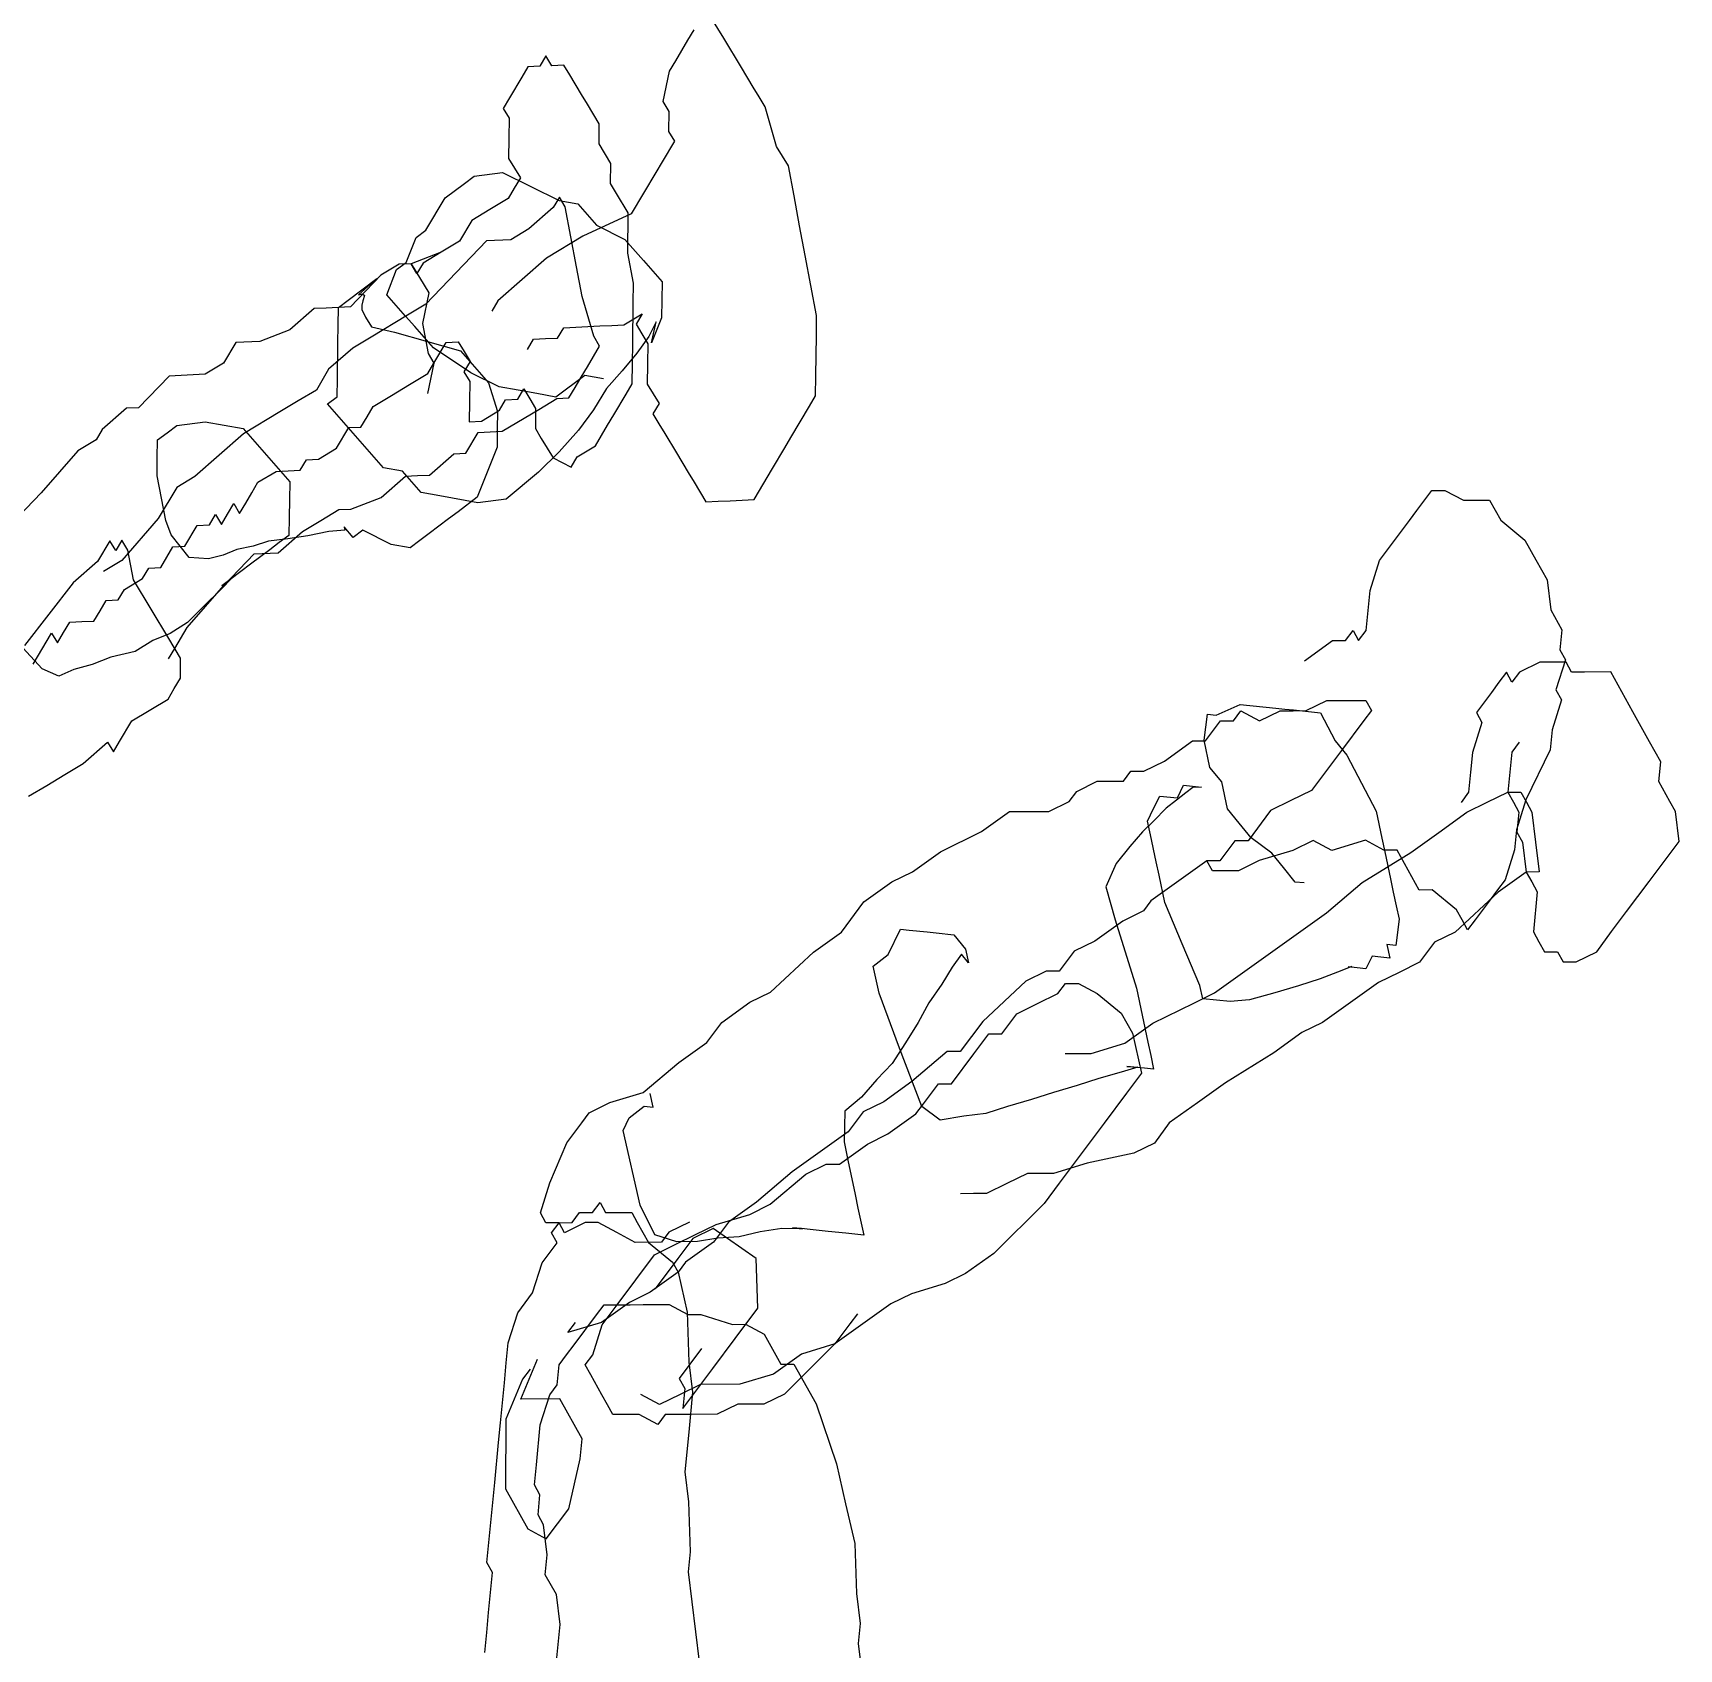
# Model space of a CAD drawing. Extents: x 360 to 742, y 109 to 616.
# Drawn here: x 626.7 to 742.2, y 323.4 to 436.8 of the extents above; entities that cross this region are included whole.
import ezdxf

# ---------------------------------------------------------------- set-up
doc = ezdxf.new("R2010")
doc.units = 0

msp = doc.modelspace()

# ---------------------------------------------------------------- linework, layer by layer
at = {"layer": '1', "color": 252}
for points in [[(673.076, 437.072, -149.53), (672.644, 436.345, -148.994), (671.782, 434.893, -147.926), (671.782, 434.893, -147.926), (671.349, 434.169, -147.391), (670.901, 432.029, -146.923), (670.901, 432.029, -146.923), (671.315, 431.343, -147.523), (671.298, 429.93, -147.585), (671.713, 429.246, -148.183), (671.713, 429.246, -148.183), (671.713, 429.246, -148.183), (670.849, 427.791, -147.113), (670.418, 427.064, -146.579), (669.557, 425.61, -145.51), (668.692, 424.153, -144.442), (665.293, 422.579, -139.973), (662.742, 421.042, -136.639), (661.033, 419.547, -134.435), (659.326, 418.053, -132.234), (658.895, 417.326, -131.698), (658.895, 417.326, -131.698)], [(661.396, 414.624, -135.228), (661.827, 415.35, -135.761), (661.827, 415.35, -135.761), (662.673, 415.392, -136.895), (663.516, 415.433, -138.027), (663.948, 416.159, -138.561), (664.795, 416.202, -139.696), (665.638, 416.242, -140.828), (665.638, 416.242, -140.828), (666.484, 416.284, -141.963), (667.329, 416.325, -143.096), (668.174, 416.366, -144.229), (668.174, 416.366, -144.229), (669.452, 417.133, -145.897), (669.452, 417.133, -145.897), (669.452, 417.133, -145.897), (669.452, 417.133, -145.897), (669.452, 417.133, -145.897), (669.02, 416.406, -145.363), (669.435, 415.721, -145.963), (669.847, 415.036, -146.561), (669.832, 413.622, -146.626), (669.813, 412.208, -146.688), (670.227, 411.523, -147.286), (670.227, 411.523, -147.286), (670.64, 410.838, -147.885), (670.207, 410.111, -147.35), (670.623, 409.426, -147.949), (671.036, 408.74, -148.548), (671.865, 407.368, -149.746), (672.69, 405.995, -150.94), (673.105, 405.309, -151.54), (673.933, 403.94, -152.74), (674.778, 403.981, -153.871), (675.624, 404.02, -155.002), (676.469, 404.064, -156.139), (677.316, 404.105, -157.271), (678.608, 406.283, -158.874), (679.47, 407.737, -159.942), (679.9, 408.462, -160.476), (681.196, 410.643, -162.081), (681.627, 411.371, -162.616), (681.645, 412.784, -162.553), (681.681, 415.609, -162.423), (681.698, 417.023, -162.359), (681.3, 419.124, -161.698), (680.902, 421.22, -161.034), (680.507, 423.32, -160.371), (680.112, 425.417, -159.709), (679.715, 427.513, -159.044), (678.886, 428.886, -157.847), (678.076, 431.67, -156.585), (677.664, 432.356, -155.986), (677.249, 433.045, -155.388), (676.423, 434.413, -154.192), (675.181, 436.471, -152.395), (674.352, 437.844, -151.197)], [(626.701, 392.539, -107.188), (626.701, 392.539, -107.188), (626.701, 392.539, -107.188), (627.995, 394.72, -108.792), (628.409, 394.034, -109.388), (628.84, 394.762, -109.924), (629.272, 395.49, -110.458), (630.116, 395.53, -111.59), (630.962, 395.573, -112.725), (631.394, 396.299, -113.259), (631.825, 397.026, -113.793), (632.669, 397.066, -114.926), (633.102, 397.793, -115.461), (634.378, 398.561, -117.129), (634.81, 399.286, -117.664), (634.81, 399.286, -117.664), (635.655, 399.33, -118.797), (636.086, 400.055, -119.333), (636.516, 400.784, -119.866), (637.36, 400.823, -120.999), (637.36, 400.823, -120.999), (638.222, 402.277, -122.067), (639.07, 402.32, -123.203), (639.07, 402.32, -123.203), (639.07, 402.32, -123.203), (639.499, 403.047, -123.736), (639.499, 403.047, -123.736), (639.499, 403.047, -123.736), (639.499, 403.047, -123.736), (639.499, 403.047, -123.736), (639.913, 402.36, -124.333), (640.344, 403.085, -124.868), (640.777, 403.814, -125.403), (641.19, 403.127, -126.001), (641.621, 403.854, -126.537), (642.056, 404.582, -127.073), (642.484, 405.309, -127.605), (643.76, 406.076, -129.272), (644.607, 406.118, -130.406), (645.454, 406.159, -131.54), (645.883, 406.886, -132.074), (646.73, 406.929, -133.207), (648.005, 407.695, -134.875), (648.868, 409.148, -135.943), (649.711, 409.19, -137.076), (650.143, 409.915, -137.612), (650.574, 410.642, -138.147), (651.851, 411.409, -139.813), (653.128, 412.177, -141.483), (654.404, 412.945, -143.15), (654.404, 412.945, -143.15), (654.836, 413.672, -143.685), (655.699, 415.128, -144.754), (656.544, 415.168, -145.886), (656.544, 415.168, -145.886), (656.544, 415.168, -145.886), (656.544, 415.168, -145.886), (656.544, 415.168, -145.886), (656.544, 415.168, -145.886), (656.959, 414.482, -146.487), (656.959, 414.482, -146.487), (656.959, 414.482, -146.487), (656.959, 414.482, -146.487), (656.959, 414.482, -146.487), (656.959, 414.482, -146.487), (656.959, 414.482, -146.487), (656.959, 414.482, -146.487), (656.959, 414.482, -146.487), (656.959, 414.482, -146.487), (656.959, 414.482, -146.487), (656.959, 414.482, -146.487), (656.959, 414.482, -146.487), (656.959, 414.482, -146.487), (656.959, 414.482, -146.487), (656.959, 414.482, -146.487), (656.959, 414.482, -146.487), (656.959, 414.482, -146.487), (657.371, 413.797, -147.084), (657.371, 413.797, -147.084), (657.371, 413.797, -147.084), (657.371, 413.797, -147.084), (657.371, 413.797, -147.084), (657.371, 413.797, -147.084), (656.94, 413.07, -146.55), (656.94, 413.07, -146.55), (656.94, 413.07, -146.55), (656.94, 413.07, -146.55), (657.354, 412.385, -147.149), (657.354, 412.385, -147.149), (657.336, 410.971, -147.214), (657.319, 409.557, -147.277), (657.319, 409.557, -147.277), (657.319, 409.557, -147.277), (657.319, 409.557, -147.277), (657.319, 409.557, -147.277), (657.319, 409.557, -147.277), (657.319, 409.557, -147.277), (657.319, 409.557, -147.277), (657.319, 409.557, -147.277), (657.319, 409.557, -147.277), (658.164, 409.598, -148.408), (659.439, 410.367, -150.076), (659.87, 411.096, -150.611), (660.717, 411.137, -151.746), (661.148, 411.862, -152.28), (661.148, 411.862, -152.28), (661.148, 411.862, -152.28), (661.148, 411.862, -152.28), (661.148, 411.862, -152.28), (661.148, 411.862, -152.28), (661.148, 411.862, -152.28), (661.148, 411.862, -152.28), (661.148, 411.862, -152.28), (661.148, 411.862, -152.28), (661.148, 411.862, -152.28), (661.562, 411.176, -152.878), (661.562, 411.176, -152.878), (661.562, 411.176, -152.878), (661.562, 411.176, -152.878), (661.975, 410.491, -153.474), (661.975, 410.491, -153.474), (661.975, 410.491, -153.474), (661.958, 409.079, -153.54), (661.958, 409.079, -153.54), (661.958, 409.079, -153.54), (662.372, 408.393, -154.14), (662.787, 407.708, -154.74), (662.787, 407.708, -154.74), (663.2, 407.02, -155.338), (663.2, 407.02, -155.338), (664.459, 406.377, -157.07), (664.891, 407.104, -157.604), (666.167, 407.871, -159.27), (666.596, 408.598, -159.805), (667.029, 409.327, -160.341), (667.461, 410.052, -160.875), (668.323, 411.505, -161.943), (668.753, 412.232, -162.477), (668.772, 413.646, -162.414), (668.791, 415.058, -162.349), (668.791, 415.058, -162.349), (668.824, 417.882, -162.222), (668.842, 419.295, -162.157), (668.446, 421.395, -161.494), (668.446, 421.395, -161.494), (668.478, 424.22, -161.365), (667.653, 425.591, -160.169), (667.239, 426.277, -159.57), (667.255, 427.689, -159.504), (666.428, 429.063, -158.309), (666.445, 430.474, -158.243), (665.618, 431.846, -157.046), (665.204, 432.532, -156.449), (664.377, 433.904, -155.25), (664.377, 433.904, -155.25), (663.963, 434.589, -154.65), (663.116, 434.549, -153.516), (662.701, 435.235, -152.92), (662.272, 434.507, -152.384), (661.426, 434.467, -151.25), (661.426, 434.467, -151.25), (660.998, 433.738, -150.718), (660.132, 432.285, -149.647), (660.132, 432.285, -149.647), (660.132, 432.285, -149.647), (659.7, 431.557, -149.113), (660.115, 430.874, -149.711), (660.098, 429.46, -149.776), (660.098, 429.46, -149.776), (660.079, 428.045, -149.839), (660.079, 428.045, -149.839), (660.494, 427.361, -150.441), (660.494, 427.361, -150.441), (660.494, 427.361, -150.441), (660.907, 426.676, -151.037), (660.907, 426.676, -151.037), (660.476, 425.948, -150.502), (660.046, 425.219, -149.968), (658.77, 424.453, -148.303), (658.77, 424.453, -148.303), (657.494, 423.685, -146.633), (656.632, 422.232, -145.567), (655.354, 421.465, -143.898), (654.077, 420.695, -142.229), (653.646, 419.969, -141.696), (653.646, 419.969, -141.696), (653.232, 420.655, -141.096), (653.232, 420.655, -141.096), (653.232, 420.655, -141.096), (653.232, 420.655, -141.096), (654.474, 418.599, -142.895), (654.025, 416.458, -142.422), (654.421, 414.358, -143.084), (654.421, 414.358, -143.084), (654.421, 414.358, -143.084), (654.836, 413.672, -143.685), (654.387, 411.533, -143.215)], [(666.748, 412.571, -145.126), (666.748, 412.571, -145.126), (666.748, 412.571, -145.126), (665.42, 412.813, -145.548), (663.398, 411.292, -147.162), (662.07, 411.533, -147.584), (660.742, 411.773, -148.006), (659.414, 412.015, -148.428), (657.432, 413.002, -148.735), (654.796, 414.739, -148.924), (654.142, 415.486, -148.808), (653.487, 416.234, -148.693), (652.833, 416.981, -148.578), (651.524, 418.476, -148.345), (652.218, 420.236, -147.154), (652.891, 420.742, -146.616), (653.585, 422.503, -145.424), (654.26, 423.009, -144.887), (655.626, 425.277, -143.157), (656.974, 426.29, -142.082), (657.648, 426.797, -141.544), (657.648, 426.797, -141.544), (659.651, 427.062, -140.585), (661.632, 426.073, -140.278), (663.616, 425.085, -139.972), (664.943, 424.845, -139.549), (666.251, 423.35, -139.781), (668.234, 422.362, -139.475), (669.542, 420.866, -139.706), (670.851, 419.372, -139.938), (670.831, 418.118, -140.592), (670.811, 416.864, -141.245), (670.117, 415.103, -142.436), (670.437, 416.583, -141.543), (669.914, 415.549, -140.854), (669.069, 414.365, -139.943), (668.06, 413.136, -138.993), (666.957, 411.896, -138.049), (666.025, 410.391, -137.159), (664.977, 408.976, -136.267), (663.618, 407.444, -135.562), (662.172, 406.011, -136.093), (659.915, 404.134, -137.915), (657.913, 403.868, -138.875), (655.257, 404.35, -139.72), (653.929, 404.591, -140.141), (652.62, 406.085, -139.91), (651.292, 406.327, -140.332), (649.983, 407.822, -140.101), (649.329, 408.569, -139.985), (648.021, 410.064, -139.753), (647.367, 410.811, -139.638), (647.367, 410.811, -139.638), (648.041, 411.318, -139.1), (648.061, 412.572, -138.446), (648.1, 415.08, -137.139), (648.12, 416.334, -136.485), (648.12, 416.334, -136.485), (648.138, 417.588, -135.831), (648.813, 418.094, -135.293), (650.834, 419.614, -133.679), (649.548, 418.464, -134.801), (649.822, 418.527, -133.218), (649.968, 418.412, -131.349), (649.839, 418.054, -129.589), (649.779, 417.734, -127.742), (649.769, 417.443, -125.847), (650.02, 416.912, -123.966), (650.442, 416.224, -122.094), (652.062, 415.85, -120.821), (656.707, 414.532, -119.518), (658.016, 413.037, -119.75), (658.67, 412.289, -119.865), (659.304, 410.287, -120.634), (659.285, 409.033, -121.289), (659.265, 407.779, -121.942), (658.572, 406.02, -123.133), (657.877, 404.259, -124.325), (656.53, 403.246, -125.401), (655.856, 402.739, -125.939), (654.509, 401.726, -127.015), (653.835, 401.22, -127.552), (653.835, 401.22, -127.552), (653.161, 400.713, -128.09), (651.832, 400.955, -128.512), (649.851, 401.942, -128.818), (649.176, 401.436, -129.356), (648.522, 402.183, -129.24), (648.584, 401.946, -129.337), (647.456, 401.858, -128.408), (645.991, 401.551, -127.301), (644.585, 401.332, -125.995), (643.23, 401.185, -124.591), (642.142, 400.831, -123.173), (641, 400.603, -121.708), (640.05, 400.197, -120.255), (639, 399.936, -118.769), (637.651, 400.032, -117.221), (636.39, 401.624, -116.119), (636.026, 402.627, -115.697), (635.395, 405.775, -114.319), (635.415, 407.029, -113.665), (635.436, 408.283, -113.011), (635.436, 408.283, -113.011), (636.109, 408.789, -112.474), (636.783, 409.296, -111.936), (636.783, 409.296, -111.936), (638.785, 409.563, -110.976), (640.114, 409.322, -110.554), (641.442, 409.082, -110.132), (642.095, 408.333, -110.247), (644.058, 406.091, -110.595), (644.713, 405.344, -110.71), (644.713, 405.344, -110.71), (644.693, 404.089, -111.364), (644.673, 402.836, -112.018), (644.654, 401.581, -112.671), (643.979, 401.075, -113.209), (643.306, 400.569, -113.747), (641.958, 399.555, -114.823), (640.61, 398.542, -115.899), (639.937, 398.035, -116.437), (640.753, 398.665, -115.777), (639.82, 397.752, -115.194), (638.708, 396.645, -114.352), (637.526, 395.467, -113.447), (636.316, 394.698, -112.302), (635.095, 394.2, -111.014), (633.857, 393.441, -109.863), (632.154, 393.035, -108.72), (630.84, 392.513, -107.476), (629.551, 392.178, -106.126), (628.508, 391.701, -104.747), (627.332, 392.217, -104.164), (623.487, 396.357, -103.542)], [(636.211, 392.93, -102.729), (636.642, 393.655, -103.263), (637.505, 395.11, -104.333), (640.075, 398.057, -107.603), (642.214, 400.28, -110.341), (643.905, 400.362, -112.606), (645.611, 401.854, -114.807), (646.888, 402.625, -116.476), (648.165, 403.391, -118.145), (649.01, 403.433, -119.277), (651.132, 404.241, -122.078), (652.839, 405.738, -124.28), (653.685, 405.78, -125.414), (654.529, 405.818, -126.546), (656.239, 407.314, -128.749), (657.084, 407.357, -129.882), (657.945, 408.809, -130.951), (658.791, 408.85, -132.083), (659.636, 408.89, -133.216), (662.189, 410.428, -136.554), (663.463, 411.195, -138.222), (663.463, 411.195, -138.222), (664.31, 411.234, -139.353), (664.742, 411.963, -139.889), (665.173, 412.691, -140.423), (665.173, 412.691, -140.423), (665.604, 413.416, -140.957), (665.604, 413.416, -140.957), (666.036, 414.145, -141.493), (666.467, 414.871, -142.029), (666.053, 415.556, -141.428), (665.242, 418.341, -140.167), (664.845, 420.438, -139.501), (664.449, 422.538, -138.841), (664.052, 424.636, -138.178), (663.64, 425.324, -137.579), (663.64, 425.324, -137.579), (663.64, 425.324, -137.579), (663.209, 424.596, -137.045), (661.5, 423.1, -134.84), (660.225, 422.332, -133.173), (658.532, 422.251, -130.907), (654.255, 417.804, -125.434), (652.979, 417.039, -123.766), (650.427, 415.503, -120.432), (649.152, 414.735, -118.763), (647.442, 413.241, -116.56), (646.58, 411.787, -115.493), (645.302, 411.018, -113.823), (644.026, 410.251, -112.159), (641.474, 408.715, -108.823), (639.766, 407.221, -106.62), (638.058, 405.724, -104.418), (636.781, 404.956, -102.749), (635.487, 402.775, -101.146), (632.917, 399.825, -97.874), (631.639, 399.06, -96.207), (631.639, 399.06, -96.207), (631.639, 399.06, -96.207)], [(655.354, 421.465, -143.898), (655.354, 421.465, -143.898), (655.354, 421.465, -143.898), (655.354, 421.465, -143.898), (655.354, 421.465, -143.898), (655.354, 421.465, -143.898), (653.232, 420.655, -141.096), (652.386, 420.614, -139.964), (651.11, 419.844, -138.295), (648.971, 417.623, -135.556), (647.281, 417.543, -133.292), (646.437, 417.502, -132.159), (644.73, 416.006, -129.959), (642.608, 415.198, -127.156), (640.918, 415.116, -124.893), (640.053, 413.662, -123.821), (638.776, 412.894, -122.152), (637.088, 412.81, -119.887), (636.243, 412.77, -118.754), (634.103, 410.547, -116.015), (633.26, 410.506, -114.882), (631.551, 409.013, -112.682), (631.119, 408.284, -112.146), (629.843, 407.518, -110.48), (627.272, 404.569, -107.207), (625.134, 402.348, -104.471)], [(715.95, 392.791, -51.539), (715.95, 392.791, -51.539), (715.95, 392.791, -51.539), (717.919, 394.2, -53.577), (718.833, 394.204, -54.654), (719.359, 394.907, -55.134), (719.749, 394.206, -55.732), (720.273, 394.909, -56.211), (720.273, 394.909, -56.211), (720.411, 396.312, -56.09), (720.547, 397.715, -55.972), (721.21, 399.82, -56.33), (722.26, 401.226, -57.29), (723.311, 402.632, -58.248), (723.838, 403.334, -58.726), (724.89, 404.74, -59.685), (725.804, 404.744, -60.765), (727.111, 404.047, -62.439), (728.027, 404.05, -63.518), (728.941, 404.054, -64.594), (729.722, 402.655, -65.792), (731.416, 401.258, -68.067), (732.198, 399.859, -69.265), (732.587, 399.159, -69.864), (732.977, 398.46, -70.462), (733.231, 396.356, -71.179), (734.011, 394.957, -72.378), (733.875, 393.555, -72.496), (734.266, 392.855, -73.097), (733.603, 390.75, -72.737), (733.994, 390.05, -73.336), (733.332, 387.944, -72.977), (733.195, 386.542, -73.093), (731.485, 383.031, -71.778), (730.821, 380.924, -71.418), (730.685, 379.522, -71.539), (730.024, 377.417, -71.178), (729.499, 376.714, -70.701), (728.973, 376.011, -70.22), (727.921, 374.605, -69.262), (727.395, 373.902, -68.783), (727.005, 374.601, -68.184), (726.616, 375.301, -67.585), (724.92, 376.698, -65.309), (724.003, 376.696, -64.233), (723.224, 378.094, -63.036), (722.443, 379.493, -61.837), (721.528, 379.49, -60.76), (720.222, 380.186, -59.084), (717.865, 379.477, -56.45), (716.559, 380.173, -54.774), (715.12, 379.467, -53.217), (712.761, 378.759, -50.581), (711.318, 378.052, -49.023), (710.403, 378.05, -47.948), (709.488, 378.046, -46.87), (709.099, 378.747, -46.27)], [(626.378, 383.273, -90.114), (627.655, 384.041, -91.782), (628.93, 384.809, -93.448), (630.207, 385.576, -95.115), (631.915, 387.071, -97.318), (632.331, 386.386, -97.919), (632.76, 387.113, -98.453), (633.624, 388.568, -99.523), (636.177, 390.102, -102.857), (636.606, 390.829, -103.391), (637.037, 391.556, -103.926), (637.037, 391.556, -103.926), (637.037, 391.556, -103.926), (637.037, 391.556, -103.926), (637.054, 392.967, -103.861), (637.054, 392.967, -103.861), (636.228, 394.341, -102.663), (634.987, 396.397, -100.868), (633.745, 398.456, -99.072), (633.349, 400.554, -98.41), (632.936, 401.24, -97.811), (632.936, 401.24, -97.811), (632.504, 400.514, -97.275), (632.089, 401.201, -96.676), (632.089, 401.201, -96.676), (632.089, 401.201, -96.676), (631.228, 399.746, -95.609), (629.52, 398.249, -93.405), (626.086, 393.848, -89.065)], [(731.017, 387.071, -51.746), (731.017, 387.071, -51.746), (730.491, 386.369, -51.268), (730.491, 386.369, -51.268), (730.491, 386.369, -51.268), (730.491, 386.369, -51.268), (730.354, 384.966, -51.388), (730.219, 383.563, -51.507), (730.608, 382.864, -52.108), (731, 382.165, -52.705), (730.862, 380.761, -52.826), (731.252, 380.062, -53.423), (731.507, 377.958, -54.143), (731.507, 377.958, -54.143), (731.897, 377.259, -54.739), (731.897, 377.259, -54.739), (732.288, 376.56, -55.341), (732.014, 373.755, -55.577), (732.404, 373.055, -56.176), (732.404, 373.055, -56.176), (732.404, 373.055, -56.176), (732.404, 373.055, -56.176), (732.795, 372.355, -56.776), (733.71, 372.359, -57.854), (734.102, 371.658, -58.453), (734.102, 371.658, -58.453), (735.016, 371.663, -59.531), (736.459, 372.369, -61.087), (737.508, 373.774, -62.044), (738.561, 375.179, -63.004), (740.138, 377.288, -64.439), (741.19, 378.694, -65.399), (742.243, 380.101, -66.357), (741.987, 382.203, -65.638), (741.598, 382.902, -65.042), (740.818, 384.302, -63.843), (740.953, 385.704, -63.723), (740.172, 387.104, -62.525), (739.003, 389.204, -60.73), (738.223, 390.602, -59.532), (738.223, 390.602, -59.532), (737.443, 392.001, -58.335), (735.614, 391.996, -56.179), (734.696, 391.991, -55.103), (734.308, 392.69, -54.503), (732.476, 392.684, -52.347), (731.033, 391.98, -50.791), (730.508, 391.276, -50.311), (730.119, 391.975, -49.712), (729.593, 391.273, -49.232), (729.066, 390.57, -48.754), (728.015, 389.164, -47.797), (728.405, 388.464, -48.395), (727.742, 386.358, -48.035), (727.606, 384.956, -48.155), (727.471, 383.554, -48.275), (726.944, 382.85, -47.795), (726.944, 382.85, -47.795), (726.944, 382.85, -47.795)], [(672.771, 353.38, -8.546), (671.33, 352.675, -6.989), (670.805, 351.971, -6.511), (668.973, 351.965, -4.355), (667.667, 352.661, -2.679), (666.362, 353.357, -1.002), (665.447, 353.355, 0.076), (664.004, 352.648, 1.632), (663.616, 353.349, 2.232), (663.616, 353.349, 2.232), (662.698, 353.345, 3.308), (662.309, 354.044, 3.907), (662.971, 356.15, 3.549), (664.158, 358.958, 2.709), (665.21, 360.364, 1.751), (665.735, 361.068, 1.272), (667.177, 361.774, -0.285), (669.534, 362.483, -2.92), (672.027, 364.594, -5.435), (673.994, 366.003, -7.47), (675.045, 367.408, -8.428), (677.011, 368.817, -10.463), (678.455, 369.525, -12.021), (681.472, 372.339, -15.017), (683.441, 373.747, -17.052), (685.019, 375.858, -18.488), (686.985, 377.265, -20.523), (688.427, 377.972, -22.081), (690.394, 379.383, -24.118), (693.277, 380.793, -27.23), (695.243, 382.202, -29.266), (696.16, 382.203, -30.345), (697.075, 382.209, -31.423), (697.991, 382.211, -32.499), (699.432, 382.918, -34.056), (699.958, 383.621, -34.536), (701.4, 384.327, -36.092), (703.233, 384.333, -38.248), (703.759, 385.037, -38.727), (704.674, 385.04, -39.806), (706.115, 385.746, -41.362), (708.082, 387.155, -43.396), (708.995, 387.159, -44.474), (710.05, 388.563, -45.432), (710.964, 388.567, -46.51), (711.49, 389.27, -46.991), (712.796, 388.574, -48.666), (714.239, 389.28, -50.223), (715.154, 389.283, -51.3), (716.07, 389.286, -52.379), (717.511, 389.992, -53.934), (718.426, 389.996, -55.012), (718.426, 389.996, -55.012), (719.341, 389.997, -56.091), (720.257, 390.002, -57.169), (720.257, 390.002, -57.169), (720.257, 390.002, -57.169), (720.648, 389.302, -57.768), (720.648, 389.302, -57.768), (720.648, 389.302, -57.768), (720.648, 389.302, -57.768), (720.648, 389.302, -57.768), (720.123, 388.598, -57.289), (718.544, 386.49, -55.852), (717.493, 385.085, -54.894), (716.443, 383.679, -53.934), (714.999, 382.972, -52.378), (713.56, 382.267, -50.822), (711.982, 380.158, -49.384), (711.065, 380.154, -48.307), (710.015, 378.749, -47.348), (709.099, 378.747, -46.27), (707.13, 377.336, -44.234), (705.165, 375.928, -42.199), (704.638, 375.225, -41.719), (703.197, 374.518, -40.163), (701.229, 373.109, -38.127), (699.788, 372.404, -36.57), (698.735, 370.997, -35.612), (697.818, 370.993, -34.535), (696.379, 370.289, -32.978), (693.361, 367.474, -29.984), (691.783, 365.364, -28.546), (690.867, 365.362, -27.468), (688.374, 363.25, -24.954), (686.406, 361.839, -22.918), (684.965, 361.133, -21.361), (683.914, 359.728, -20.403), (681.945, 358.319, -18.367), (679.977, 356.91, -16.332), (677.486, 354.798, -13.817), (675.518, 353.39, -11.78), (674.466, 351.984, -10.821), (672.5, 350.575, -8.786), (671.976, 349.872, -8.306), (670.008, 348.462, -6.271), (668.565, 347.757, -4.714), (666.598, 346.347, -2.679), (664.241, 345.638, -0.044), (664.768, 346.342, -0.523)], [(715.927, 377.19, -46.566), (715.301, 377.255, -47.343), (714.473, 378.269, -47.879), (713.647, 379.284, -48.415), (712.195, 380.363, -49.728), (711.368, 381.377, -50.264), (710.541, 382.391, -50.801), (710.138, 384.29, -50.318), (709.311, 385.305, -50.853), (708.908, 387.204, -50.371), (709.132, 389.036, -49.111), (709.757, 388.972, -48.332), (711.433, 389.725, -45.759), (713.935, 389.466, -42.65), (714.561, 389.4, -41.872), (715.186, 389.335, -41.095), (715.812, 389.271, -40.317), (717.064, 389.141, -38.762), (718.091, 387.177, -38.468), (718.918, 386.163, -37.931), (719.946, 384.199, -37.637), (720.975, 382.235, -37.343), (721.377, 380.336, -37.825), (721.579, 379.387, -38.066), (721.981, 377.489, -38.55), (722.183, 376.539, -38.791), (722.183, 376.539, -38.791), (722.183, 376.539, -38.791), (722.383, 375.59, -39.033), (722.383, 375.59, -39.033), (722.585, 374.641, -39.273), (722.585, 374.641, -39.273), (722.362, 372.807, -40.534), (721.737, 372.872, -41.312), (721.737, 372.872, -41.312), (721.939, 371.923, -41.553), (721.939, 371.923, -41.553), (721.312, 371.988, -42.331), (721.312, 371.988, -42.331), (721.312, 371.988, -42.331), (721.312, 371.988, -42.331), (721.312, 371.988, -42.331), (720.687, 372.052, -43.107), (720.687, 372.052, -43.107), (720.687, 372.052, -43.107), (720.687, 372.052, -43.107), (720.262, 371.169, -44.127), (720.262, 371.169, -44.127), (719.637, 371.234, -44.904), (719.011, 371.298, -45.682), (719.266, 371.318, -45.341), (718.272, 370.942, -44.763), (717.038, 370.458, -43.935), (715.524, 369.965, -43.289), (713.857, 369.478, -42.783), (712.098, 368.998, -42.375), (710.731, 368.879, -43.064), (708.802, 369.055, -45.371), (708.6, 370.004, -45.13), (708.6, 370.004, -45.13), (707.371, 372.917, -45.184), (706.141, 375.83, -45.236), (705.738, 377.728, -44.753), (705.738, 377.728, -44.753), (705.537, 378.678, -44.513), (705.134, 380.577, -44.03), (704.933, 381.525, -43.788), (704.933, 381.525, -43.788), (704.933, 381.525, -43.788), (705.358, 382.41, -42.769), (705.782, 383.294, -41.75), (707.033, 383.164, -40.195), (707.458, 384.048, -39.176), (708.084, 383.984, -38.399), (708.709, 383.919, -37.621), (708.1, 383.893, -38.425), (707.628, 383.509, -37.175), (706.952, 382.998, -35.637), (706.238, 382.442, -33.986), (705.38, 381.558, -32.639), (704.586, 380.775, -31.14), (703.686, 379.749, -29.901), (702.719, 378.566, -28.831), (701.999, 376.924, -27.684), (702.655, 374.605, -26.908), (704.143, 369.819, -27.41), (704.545, 367.921, -27.892), (704.948, 366.022, -28.375), (705.15, 365.073, -28.617), (705.15, 365.073, -28.617), (705.35, 364.123, -28.858), (705.35, 364.123, -28.858), (705.35, 364.123, -28.858), (704.725, 364.188, -29.635), (703.473, 364.318, -31.19), (704.251, 364.264, -30.211), (703.074, 363.914, -29.857), (701.502, 363.469, -29.445), (699.989, 362.979, -28.799), (698.321, 362.494, -28.292), (696.781, 361.993, -27.612), (695.107, 361.504, -27.093), (693.567, 361.002, -26.406), (692.043, 360.824, -25.527), (690.381, 360.546, -24.879), (689.075, 361.511, -24.912), (687.514, 365.597, -24.671), (686.083, 369.458, -24.483), (685.68, 371.358, -24.001), (685.68, 371.358, -24.001), (686.73, 372.176, -22.204), (687.578, 373.945, -20.166), (688.204, 373.88, -19.389), (688.204, 373.88, -19.389), (689.455, 373.75, -17.835), (689.455, 373.75, -17.835), (690.081, 373.685, -17.057), (691.332, 373.555, -15.502), (692.159, 372.54, -14.966), (692.36, 371.591, -15.207), (691.876, 372.197, -15.515), (691.211, 371.284, -14.795), (690.481, 370.096, -13.686), (689.583, 368.79, -12.67), (688.825, 367.396, -11.464), (687.947, 365.972, -10.414), (686.993, 364.529, -9.466), (685.92, 363.406, -8.501), (684.841, 362.16, -7.61), (683.688, 361.165, -6.682), (683.635, 359.03, -6.73), (683.884, 357.726, -7.017), (684.402, 355.326, -7.593), (684.604, 354.377, -7.834), (685.006, 352.479, -8.317), (684.381, 352.543, -9.094), (683.755, 352.608, -9.871), (683.755, 352.608, -9.871), (682.503, 352.739, -11.427), (681.878, 352.804, -12.204), (681.253, 352.869, -12.982), (680.627, 352.934, -13.759), (680.002, 352.999, -14.536), (680.707, 352.927, -13.659), (679.267, 352.939, -13.457), (677.742, 352.705, -12.871), (676.258, 352.353, -12.112), (674.759, 352.267, -11.176), (673.328, 352.025, -10.216), (673.328, 352.025, -10.216), (671.875, 352.015, -9.158), (670.336, 352.488, -7.954), (669.311, 354.568, -7.032), (668.121, 359.818, -5.692), (668.545, 360.702, -4.673), (669.595, 361.521, -2.877), (670.222, 361.456, -2.1), (670.222, 361.456, -2.1), (670.222, 361.456, -2.1), (670.019, 362.406, -1.858), (670.019, 362.406, -1.858)], [(699.15, 365.226, -18.575), (700.982, 365.233, -20.731), (703.339, 365.942, -23.365), (705.306, 367.352, -25.4), (708.187, 368.763, -28.516), (709.63, 369.47, -30.071), (711.598, 370.879, -32.105), (713.564, 372.288, -34.143), (715.533, 373.696, -36.179), (717.501, 375.105, -38.215), (719.991, 377.217, -40.73), (723.401, 379.333, -44.322), (725.368, 380.742, -46.359), (727.336, 382.151, -48.395), (728.776, 382.857, -49.951), (730.219, 383.563, -51.507), (731.134, 383.567, -52.586), (731.134, 383.567, -52.586), (731.524, 382.867, -53.185), (731.524, 382.867, -53.185), (731.524, 382.867, -53.185), (731.524, 382.867, -53.185), (731.524, 382.867, -53.185), (731.524, 382.867, -53.185), (731.524, 382.867, -53.185), (731.524, 382.867, -53.185), (731.916, 382.166, -53.785), (732.167, 380.065, -54.499), (732.422, 377.962, -55.218), (732.422, 377.962, -55.218), (732.422, 377.962, -55.218), (732.422, 377.962, -55.218), (731.507, 377.958, -54.143), (729.54, 376.55, -52.106), (726.52, 373.734, -49.111), (725.079, 373.029, -47.554), (724.029, 371.624, -46.597), (722.586, 370.917, -45.041), (721.145, 370.212, -43.482), (719.178, 368.802, -41.447), (717.211, 367.394, -39.412), (715.77, 366.688, -37.853), (713.802, 365.278, -35.818), (710.392, 363.164, -32.226), (708.427, 361.755, -30.189), (706.459, 360.345, -28.155), (705.408, 358.94, -27.197), (703.964, 358.233, -25.639), (700.693, 357.521, -21.927), (698.335, 356.81, -19.293), (696.503, 356.806, -17.138), (695.063, 356.098, -15.582), (693.621, 355.393, -14.024), (692.706, 355.389, -12.946), (691.789, 355.385, -11.868)], [(684.565, 346.947, -5.041), (684.565, 346.947, -5.041), (684.565, 346.947, -5.041), (684.565, 346.947, -5.041), (684.04, 346.245, -4.563), (682.985, 344.839, -3.604), (679.443, 341.321, -0.131), (678, 340.615, 1.426), (676.168, 340.609, 3.581), (674.727, 339.902, 5.137), (672.895, 339.896, 7.294), (671.98, 339.893, 8.371), (671.066, 339.889, 9.449), (670.541, 339.186, 9.928), (669.233, 339.884, 11.603), (668.317, 339.88, 12.683), (667.403, 339.878, 13.76), (667.012, 340.576, 14.358), (666.623, 341.277, 14.957), (666.623, 341.277, 14.957), (665.843, 342.676, 16.154), (665.843, 342.676, 16.154), (665.454, 343.375, 16.754), (665.978, 344.078, 16.274), (666.641, 346.184, 15.915), (667.69, 347.59, 14.956), (670.32, 351.103, 12.562), (671.761, 351.81, 11.005), (673.203, 352.516, 9.447), (674.645, 353.222, 7.89), (677, 353.932, 5.257), (678.443, 354.638, 3.699), (680.936, 356.75, 1.185), (682.377, 357.456, -0.372), (683.294, 357.458, -1.45), (685.26, 358.869, -3.486), (686.702, 359.574, -5.044), (688.669, 360.983, -7.078), (688.669, 360.983, -7.078), (689.196, 361.687, -7.557), (690.246, 363.091, -8.516), (690.246, 363.091, -8.516), (691.164, 363.096, -9.593), (692.741, 365.204, -11.03), (693.792, 366.61, -11.989), (694.707, 366.613, -13.067), (695.758, 368.018, -14.025), (697.2, 368.726, -15.581), (698.643, 369.431, -17.138), (699.169, 370.134, -17.618), (700.084, 370.137, -18.696), (700.084, 370.137, -18.696), (701.388, 369.441, -20.371), (703.086, 368.043, -22.646), (703.475, 367.346, -23.245), (703.865, 366.645, -23.843), (704.508, 363.843, -25.162), (704.508, 363.843, -25.162), (704.508, 363.843, -25.162), (703.456, 362.438, -24.202), (701.879, 360.329, -22.765), (700.829, 358.922, -21.808), (698.723, 356.112, -19.893), (697.675, 354.705, -18.934), (694.128, 351.188, -15.46), (692.161, 349.778, -13.424), (690.719, 349.073, -11.868), (688.362, 348.363, -9.235), (686.92, 347.657, -7.674), (684.955, 346.248, -5.639), (682.985, 344.839, -3.604), (680.63, 344.13, -0.97), (678.663, 342.719, 1.066), (676.306, 342.012, 3.701), (673.558, 342.002, 6.934), (672.117, 341.296, 8.491), (670.675, 340.588, 10.047), (669.368, 341.286, 11.723)], [(658.405, 323.183, 2.353), (658.539, 324.586, 2.473), (658.676, 325.989, 2.591), (658.811, 327.391, 2.712), (658.948, 328.793, 2.83), (658.557, 329.494, 3.43), (658.693, 330.896, 3.551), (658.828, 332.299, 3.669), (658.965, 333.701, 3.788), (659.102, 335.104, 3.909), (659.373, 337.91, 4.149), (659.509, 339.312, 4.268), (659.645, 340.714, 4.388), (659.78, 342.118, 4.509), (659.917, 343.52, 4.627), (660.051, 344.922, 4.746), (660.715, 347.028, 4.388), (661.765, 348.433, 3.428), (662.427, 350.539, 3.069), (663.48, 351.946, 2.111), (663.089, 352.646, 2.709), (663.616, 353.349, 2.232), (664.53, 353.351, 1.153), (665.056, 354.054, 0.675), (665.973, 354.057, -0.404), (666.498, 354.761, -0.883), (666.889, 354.06, -1.481), (667.803, 354.063, -2.56), (668.718, 354.067, -3.637), (669.108, 353.367, -4.235), (669.891, 351.968, -5.432), (671.584, 350.571, -7.707), (671.976, 349.872, -8.306), (672.617, 347.07, -9.625), (672.737, 343.565, -10.462), (672.991, 341.462, -11.18), (672.718, 338.657, -11.419), (672.445, 335.852, -11.659), (672.701, 333.751, -12.377), (672.818, 330.245, -13.213), (672.684, 328.841, -13.334), (672.937, 326.74, -14.053), (673.191, 324.637, -14.77), (673.445, 322.536, -15.489)], [(673.629, 344.524, -5.989), (672.052, 342.414, -4.552), (672.443, 341.715, -5.15), (672.305, 340.312, -5.27), (672.305, 340.312, -5.27), (674.41, 343.124, -7.186), (675.987, 345.232, -8.623), (677.563, 347.34, -10.06), (677.445, 350.846, -9.224), (674.444, 352.938, -5.27), (673.002, 352.233, -3.715), (671.95, 350.827, -2.757), (670.373, 348.717, -1.32)], [(663.417, 322.336, 14.959), (663.686, 325.141, 15.198), (663.433, 327.243, 15.916), (662.653, 328.643, 17.114), (662.789, 330.045, 17.233), (662.534, 332.147, 17.951), (662.144, 332.848, 18.55), (662.28, 334.251, 18.67), (661.892, 334.95, 19.268), (662.026, 336.353, 19.388), (662.298, 339.158, 19.627), (662.96, 341.264, 19.268), (662.96, 341.264, 19.268), (663.485, 341.966, 18.789), (663.622, 343.369, 18.909), (664.147, 344.072, 18.43), (664.673, 344.775, 17.951), (666.251, 346.883, 16.514), (666.776, 347.587, 16.034), (667.69, 347.59, 14.956), (668.607, 347.593, 13.879), (669.522, 347.596, 12.801), (671.355, 347.603, 10.646), (672.659, 346.906, 8.969), (673.575, 346.91, 7.89), (675.797, 346.214, 5.137), (676.712, 346.219, 4.06), (678.019, 345.522, 2.383), (679.19, 343.424, 0.587), (680.105, 343.426, -0.49), (681.663, 340.628, -2.886), (683.085, 336.426, -5.4), (683.731, 333.625, -6.716), (684.374, 330.823, -8.033), (684.492, 327.317, -8.872), (684.747, 325.215, -9.59), (684.612, 323.812, -9.71), (684.866, 321.71, -10.429)], [(661.588, 343.079, 7.901), (661.061, 342.376, 8.381), (659.876, 339.567, 9.218), (659.857, 334.661, 8.262), (661.418, 331.86, 5.867), (662.723, 331.164, 4.192), (664.3, 333.273, 2.753), (665.098, 336.781, 2.515), (665.235, 338.184, 2.634), (663.675, 340.982, 5.029), (660.927, 340.972, 8.261), (662.115, 343.781, 7.423)]]:
    msp.add_polyline3d(points, dxfattribs=at)

doc.saveas('drawing.dxf')
